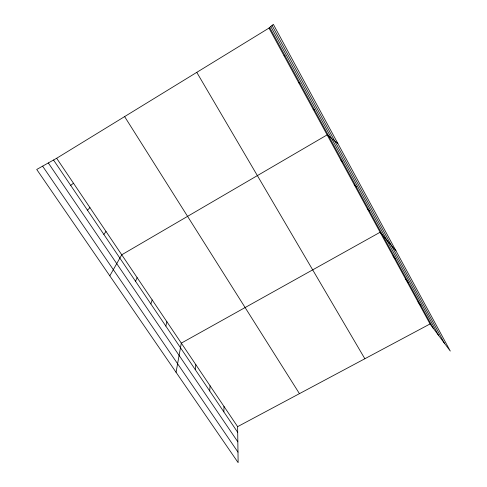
<?xml version="1.0" encoding="UTF-8"?>
<svg xmlns="http://www.w3.org/2000/svg" width="487" height="487" viewBox="0 0 487 487"><rect width="100%" height="100%" fill="white"/><g stroke="black" fill="none" stroke-linecap="round" stroke-linejoin="round"><path stroke-width="0.73" d="M223.856 411.886L223.99 406.432M209.714 390.97L210.067 385.783M195.257 369.596L195.847 364.69M176.057 372.287L181.31 343.134L380.116 232.256L396.004 250.842M165.817 326.071L166.895 321.755M150.836 303.912L152.169 299.919M135.52 281.267L137.121 277.602M109.806 275.849L121.744 254.792L327.118 134.893L337.826 143.428M103.847 234.424L106.014 231.471M87.459 210.195L89.937 207.62M268.976 28.088L273.335 24.35L450.274 351.048L430.039 323.958L268.976 28.088L56.656 158.263L36.726 169.464L238.131 462.65L237.619 426.649L56.656 158.263M70.688 185.395L73.482 183.222M237.619 426.649L430.039 323.958M284.031 55.749L284.98 55.682M298.732 82.753L299.937 83.18M313.092 109.131L314.541 110.019M340.821 160.071L342.72 161.836M354.213 184.676L356.326 186.844M367.314 208.728L369.621 211.291M393.021 255.955L395.712 259.248M405.634 279.13L408.502 282.77M417.968 301.794L421.012 305.763M42.606 166.152L237.985 452.125M48.31 162.95L237.839 441.843M53.527 160.016L237.705 432.359M124.617 116.594L299.45 393.648M196.772 72.356L364.848 358.749M272.044 25.458L444.345 343.11M270.796 26.529L438.562 335.366M269.658 27.503L433.241 328.244"/></g></svg>
